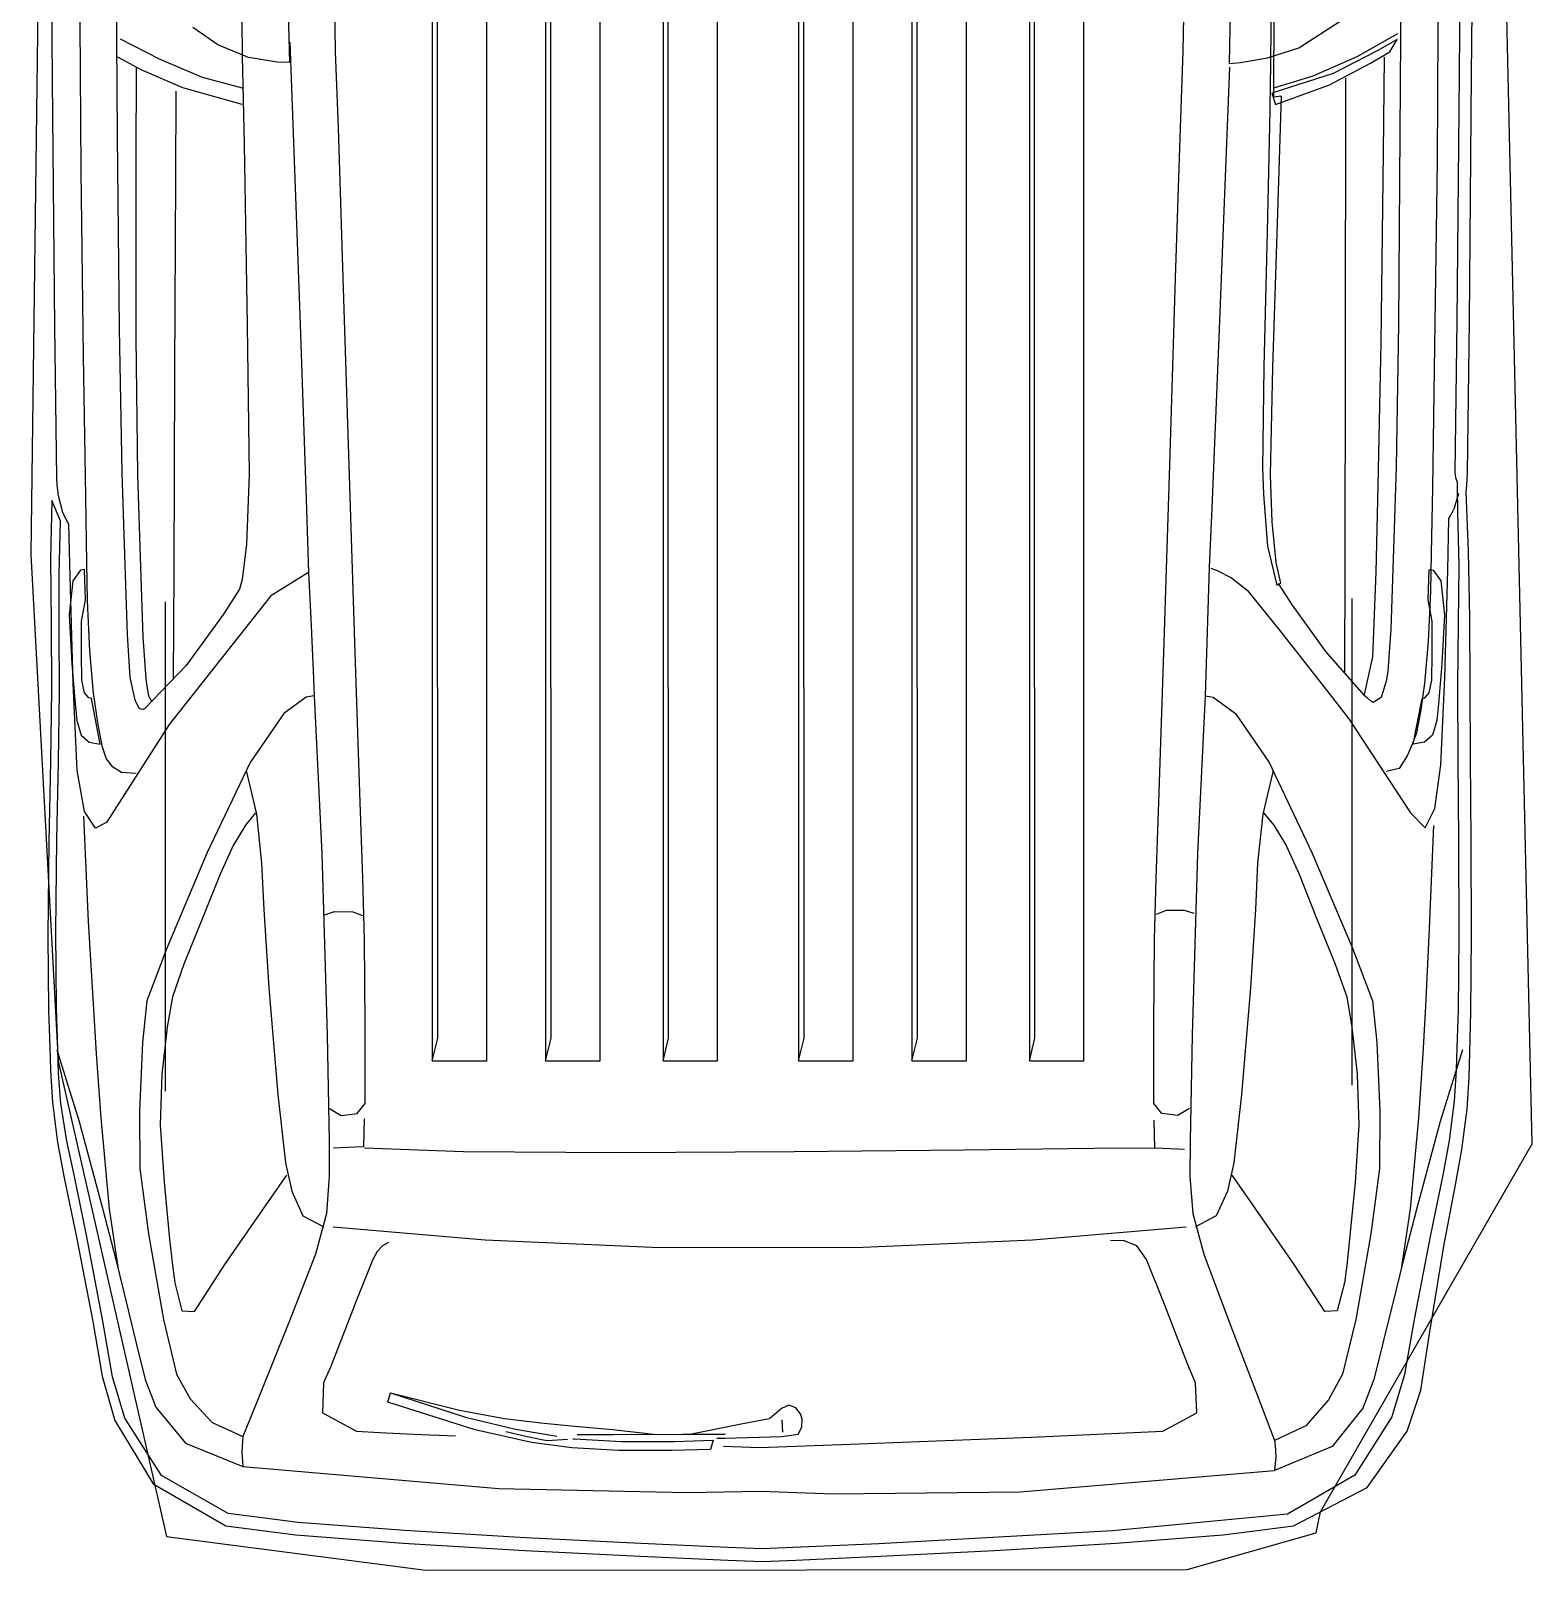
# Model space of a CAD drawing. Header units: millimetres. Extents: x 3923 to 4007, y 744 to 982.
# Drawn here: x 3949.426 to 3953.338, y 832.873 to 836.884 of the extents above; entities that cross this region are included whole.
import ezdxf

# ---------------------------------------------------------------- set-up
doc = ezdxf.new("R2010")
doc.units = ezdxf.units.MM
doc.header["$LTSCALE"] = 20
doc.layers.add('HIDROSSANITÁRIO', color=8, linetype='Continuous')

# ---------------------------------------------------------------- blocks, each defined once
blk = doc.blocks.new('Austin Mini dessus')
at = {"color": 8, "flags": 128}
for points in [[(2.1078, 3.7972), (1.9397, 3.7986)], [(2.4284, 3.7942), (2.1078, 3.7972)], [(2.6259, 3.7916), (2.4284, 3.7942)], [(2.6343, 3.7911), (2.6259, 3.7916)], [(2.642, 3.7903), (2.6343, 3.7911)], [(2.6551, 3.7981), (2.7306, 3.7997)], [(2.6814, 3.7868), (2.6551, 3.7981)], [(2.7306, 3.7997), (2.8147, 3.7991)], [(2.8147, 3.7991), (2.9021, 3.7984)], [(2.9021, 3.7984), (2.9944, 3.7997)], [(2.9944, 3.7997), (3.0997, 3.8021)], [(3.0966, 3.7917), (2.9951, 3.7894)], [(3.2164, 3.793), (3.0966, 3.7917)], [(3.0997, 3.8021), (3.2215, 3.8034)], [(3.316, 3.7921), (3.2164, 3.793)], [(3.2215, 3.8034), (3.3188, 3.8025)], [(3.3693, 3.7904), (3.316, 3.7921)], [(3.3188, 3.8025), (3.3675, 3.8008)], [(3.3675, 3.8008), (3.3972, 3.7998)], [(3.4015, 3.7895), (3.3693, 3.7904)], [(3.3706, 3.7916), (3.4639, 3.7624)], [(3.3972, 3.7998), (3.439, 3.7972)], [(3.439, 3.7972), (3.4912, 3.7905)], [(3.4912, 3.7905), (3.5375, 3.7819)], [(2.649, 3.7893), (2.642, 3.7903)], [(2.6704, 3.7837), (2.649, 3.7893)], [(2.6822, 3.7782), (2.6704, 3.7837)], [(2.7507, 3.7887), (2.6814, 3.7868)], [(2.6858, 3.7757), (2.6822, 3.7782)], [(2.7538, 3.7741), (2.6858, 3.7757)], [(2.7458, 3.7609), (2.7598, 3.7709)], [(2.8237, 3.7886), (2.7507, 3.7887)], [(2.8931, 3.7702), (2.7538, 3.7741)], [(2.7598, 3.7709), (2.8041, 3.7753)], [(2.8041, 3.7753), (2.8678, 3.772)], [(2.9048, 3.7882), (2.8237, 3.7886)], [(2.8678, 3.772), (2.9199, 3.7677)], [(2.9951, 3.7894), (2.9048, 3.7882)], [(3.4406, 3.7862), (3.4015, 3.7895)], [(3.4894, 3.7783), (3.4406, 3.7862)], [(3.5334, 3.7691), (3.4894, 3.7783)], [(3.5375, 3.7819), (3.6147, 3.7659)], [(1.9674, 3.7618), (2.2252, 3.7604)], [(2.2252, 3.7604), (2.4664, 3.7574)], [(2.4664, 3.7574), (2.6503, 3.7544)], [(2.6503, 3.7544), (2.7365, 3.753)], [(2.7365, 3.753), (2.7855, 3.7519)], [(2.7449, 3.7554), (2.7458, 3.7609)], [(2.7845, 3.7544), (2.7449, 3.7554)], [(2.8122, 3.7594), (2.7845, 3.7544)], [(2.7855, 3.7519), (2.851, 3.7488)], [(2.8551, 3.7596), (2.8122, 3.7594)], [(2.8891, 3.7588), (2.8551, 3.7596)], [(2.9053, 3.7556), (2.8891, 3.7588)], [(3.0069, 3.7651), (2.8931, 3.7702)], [(2.9118, 3.7497), (2.9053, 3.7556)], [(2.9199, 3.7677), (2.9416, 3.7655)], [(2.9416, 3.7655), (2.9606, 3.76)], [(2.9606, 3.76), (2.9698, 3.7493)], [(3.0599, 3.7557), (3.0069, 3.7651)], [(3.0819, 3.7412), (3.0599, 3.7557)], [(3.0661, 3.7568), (3.2036, 3.7505)], [(3.2036, 3.7505), (3.3106, 3.7441)], [(3.4639, 3.7624), (3.5784, 3.7316)], [(3.6119, 3.753), (3.5334, 3.7691)], [(3.7239, 3.7317), (3.6119, 3.753)], [(3.6147, 3.7659), (3.7245, 3.7448)], [(2.851, 3.7488), (2.9058, 3.7442)], [(2.9058, 3.7442), (2.9441, 3.7386)], [(2.913, 3.7465), (2.9118, 3.7497)], [(2.9725, 3.7349), (2.913, 3.7465)], [(2.9441, 3.7386), (2.9744, 3.7329)], [(2.9698, 3.7493), (2.9725, 3.7349)], [(2.9744, 3.7329), (2.9916, 3.7274)], [(3.0743, 3.7267), (3.0819, 3.7412)], [(3.3106, 3.7441), (3.3759, 3.7402)], [(3.3759, 3.7402), (3.4593, 3.7344)], [(3.4593, 3.7344), (3.5777, 3.7235)], [(3.5784, 3.7316), (3.6421, 3.7153)], [(3.7964, 3.7192), (3.7239, 3.7317)], [(3.7245, 3.7448), (3.7958, 3.7324)], [(3.7958, 3.7324), (3.8536, 3.716)], [(1.8979, 3.7134), (2.0543, 3.714)], [(2.0543, 3.714), (2.1798, 3.7129)], [(2.094, 3.6816), (2.0773, 3.7122)], [(2.1798, 3.7129), (2.4309, 3.7103)], [(2.4309, 3.7103), (2.6188, 3.7069)], [(2.9469, 3.6452), (3.0743, 3.7267)], [(2.9916, 3.7274), (3.001, 3.7198)], [(3.001, 3.7198), (3.0087, 3.7071)], [(3.5777, 3.7235), (3.6563, 3.7118)], [(3.6421, 3.7153), (3.6846, 3.7048)], [(3.8504, 3.7028), (3.7964, 3.7192)], [(3.8536, 3.716), (3.9358, 3.6662)], [(2.0537, 3.7091), (2.0796, 3.6584)], [(2.6188, 3.7069), (2.7259, 3.7034)], [(2.7259, 3.7034), (2.8298, 3.6998)], [(2.8298, 3.6998), (2.8852, 3.6963)], [(2.8852, 3.6963), (2.8995, 3.6935)], [(2.8995, 3.6935), (2.9148, 3.6898)], [(3.0087, 3.7071), (3.01, 3.6884)], [(3.6846, 3.7048), (3.7528, 3.688)], [(3.9251, 3.6552), (3.8504, 3.7028)], [(2.0918, 3.6884), (2.2083, 3.6887)], [(2.1175, 3.6272), (2.094, 3.6816)], [(2.2083, 3.6887), (2.4426, 3.6885)], [(2.4426, 3.6885), (2.6215, 3.6864)], [(2.6215, 3.6864), (2.7286, 3.6829)], [(2.7286, 3.6829), (2.8326, 3.6793)], [(2.8326, 3.6793), (2.8879, 3.6758)], [(2.8698, 3.6229), (2.9257, 3.6769)], [(2.8879, 3.6758), (2.8994, 3.674)], [(2.8994, 3.674), (2.9094, 3.6722)], [(2.9094, 3.6722), (2.9171, 3.6679)], [(2.9148, 3.6898), (2.9254, 3.6845)], [(2.9269, 3.6823), (2.9254, 3.6845)], [(2.9257, 3.6769), (2.9271, 3.6797)], [(2.9271, 3.6797), (2.9269, 3.6823)], [(3.2381, 3.6482), (3.3067, 3.6745)], [(3.3067, 3.6745), (3.361, 3.68)], [(3.361, 3.68), (3.4507, 3.6839)], [(3.4507, 3.6839), (3.525, 3.6834)], [(3.525, 3.6834), (3.6102, 3.6722)], [(3.6102, 3.6722), (3.7219, 3.6526)], [(3.7528, 3.688), (3.8, 3.6763)], [(3.8, 3.6763), (3.8361, 3.6624)], [(2.0796, 3.6584), (2.1036, 3.6021)], [(2.7871, 3.6502), (3.4246, 3.6502)], [(3.3411, 3.6477), (3.4025, 3.6546)], [(3.4025, 3.6546), (3.4682, 3.6568)], [(3.4682, 3.6568), (3.5432, 3.6518)], [(3.5432, 3.6518), (3.6174, 3.6446)], [(3.7219, 3.6526), (3.793, 3.6355)], [(3.8361, 3.6624), (3.8831, 3.6237)], [(3.9748, 3.5682), (3.9251, 3.6552)], [(3.9358, 3.6662), (3.9909, 3.5714)], [(2.1218, 3.6365), (2.2347, 3.637)], [(2.2347, 3.637), (2.4865, 3.6382)], [(2.4865, 3.6382), (2.7473, 3.6393)], [(2.7473, 3.6393), (2.8869, 3.6399)], [(2.7793, 3.5129), (2.9469, 3.6452)], [(3.1134, 3.5955), (3.2381, 3.6482)], [(3.2592, 3.6259), (3.3014, 3.6408)], [(3.3014, 3.6408), (3.3411, 3.6477)], [(3.6174, 3.6446), (3.651, 3.6408)], [(3.651, 3.6408), (3.6741, 3.6378)], [(3.6741, 3.6378), (3.7107, 3.6285)], [(3.793, 3.6355), (3.8251, 3.6178)], [(2.0615, 3.5818), (2.0389, 3.6143)], [(2.1391, 3.55), (2.1175, 3.6272)], [(2.8029, 3.5745), (2.8698, 3.6229)], [(3.1969, 3.6007), (3.2592, 3.6259)], [(3.7113, 3.6124), (3.6503, 3.5725)], [(3.7107, 3.6285), (3.7113, 3.6124)], [(3.8251, 3.6178), (3.8563, 3.5892)], [(3.8831, 3.6237), (3.9133, 3.5491)], [(2.1036, 3.6021), (2.1179, 3.5483)], [(2.9962, 3.5397), (3.1134, 3.5955)], [(3.1417, 3.5787), (3.1969, 3.6007)], [(2.0778, 3.5418), (2.0615, 3.5818)], [(2.7705, 3.5534), (2.8029, 3.5745)], [(3.1044, 3.562), (3.1417, 3.5787)], [(3.6503, 3.5725), (3.5724, 3.5187)], [(3.8563, 3.5892), (3.8742, 3.5491)], [(3.9909, 3.5714), (4.0023, 3.48)], [(1.8885, 3.5517), (2.0756, 3.55)], [(2.0756, 3.55), (2.1906, 3.5477)], [(2.712, 3.5443), (2.7579, 3.5502)], [(2.7579, 3.5502), (2.7705, 3.5534)], [(3.0778, 3.5457), (3.1044, 3.562)], [(3.8742, 3.5491), (3.8804, 3.5498)], [(3.8804, 3.5498), (3.8953, 3.5506)], [(3.8953, 3.5506), (3.9133, 3.5491)], [(3.9862, 3.4773), (3.9748, 3.5682)], [(2.0837, 3.5046), (2.0778, 3.5418)], [(2.1906, 3.5477), (2.4267, 3.5434)], [(2.4267, 3.5434), (2.6206, 3.5411)], [(2.6206, 3.5411), (2.712, 3.5443)], [(2.9326, 3.496), (2.9962, 3.5397)], [(3.0068, 3.545), (3.0636, 3.5315)], [(3.0618, 3.5326), (3.0778, 3.5457)], [(3.0636, 3.5315), (3.1275, 3.5247)], [(3.8253, 3.5293), (3.8742, 3.5491)], [(3.9133, 3.5491), (3.9421, 3.2156)], [(2.7489, 3.4635), (2.7793, 3.5129)], [(3.1275, 3.5247), (3.1878, 3.5219)], [(3.1878, 3.5219), (3.29, 3.5153)], [(3.29, 3.5153), (3.4288, 3.5036)], [(3.5724, 3.5187), (3.5339, 3.4917)], [(3.7236, 3.4885), (3.8253, 3.5293)], [(1.8885, 3.4935), (2.0844, 3.4883)], [(2.0844, 3.4883), (2.0837, 3.5046)], [(2.9113, 3.4668), (2.9326, 3.496)], [(3.4288, 3.5036), (3.5179, 3.4935)], [(3.5179, 3.4935), (3.5549, 3.4854)], [(2.0579, 3.4882), (2.4134, 3.475)], [(2.4134, 3.475), (2.6537, 3.4666)], [(3.5549, 3.4854), (3.5868, 3.4709)], [(3.5868, 3.4709), (3.6013, 3.4438)], [(3.6368, 3.4545), (3.7236, 3.4885)], [(3.9969, 3.3387), (3.9862, 3.4773)], [(4.0023, 3.48), (4.0132, 3.3405)], [(2.6537, 3.4666), (2.7489, 3.4635)], [(2.7489, 3.4635), (2.8086, 3.4608)], [(2.8086, 3.4608), (2.8767, 3.4577)], [(2.8767, 3.4577), (2.9092, 3.4563)], [(2.9092, 3.4563), (2.9113, 3.4668)], [(2.9092, 3.4563), (3.1149, 3.4465)], [(3.5836, 3.4404), (3.6368, 3.4545)], [(2.0699, 3.4284), (1.9786, 3.4297)], [(3.1149, 3.4465), (3.3513, 3.4394)], [(3.1945, 3.4428), (3.1904, 3.4299)], [(3.1904, 3.4299), (3.1906, 3.4059)], [(3.3513, 3.4394), (3.4895, 3.4367)], [(3.4471, 3.4365), (3.4563, 3.4213)], [(3.4895, 3.4367), (3.5356, 3.4366)], [(3.4982, 3.4219), (3.4986, 3.4312)], [(3.5356, 3.4366), (3.5836, 3.4404)], [(3.6013, 3.4314), (3.6181, 3.2335)], [(3.756, 3.4243), (3.7841, 3.435)], [(3.7841, 3.435), (3.8045, 3.444)], [(3.8045, 3.444), (3.8435, 3.4455)], [(3.8435, 3.4455), (3.8675, 3.4012)], [(2.1695, 3.4247), (2.0699, 3.4284)], [(2.3653, 3.4184), (2.1695, 3.4247)], [(2.6091, 3.4106), (2.3653, 3.4184)], [(2.8528, 3.4028), (2.6091, 3.4106)], [(3.4563, 3.4213), (3.4534, 3.4004)], [(3.4973, 3.4027), (3.4982, 3.4219)], [(3.6968, 3.4013), (3.756, 3.4243)], [(3.0481, 3.3965), (2.8528, 3.4028)], [(3.147, 3.3929), (3.0481, 3.3965)], [(3.2267, 3.3909), (3.147, 3.3929)], [(3.1906, 3.4059), (3.1955, 3.3932)], [(3.3378, 3.39), (3.2267, 3.3909)], [(3.4403, 3.3899), (3.3378, 3.39)], [(3.4534, 3.4004), (3.4403, 3.3899)], [(3.4605, 3.391), (3.4969, 3.3921)], [(3.4969, 3.3921), (3.4973, 3.4027)], [(3.4984, 3.3906), (3.5032, 3.2619)], [(3.6439, 3.38), (3.6968, 3.4013)], [(3.8675, 3.4012), (3.8692, 3.3713)], [(3.6261, 3.3671), (3.6334, 3.3741)], [(3.6334, 3.3741), (3.6439, 3.38)], [(3.8692, 3.3713), (3.8712, 3.3271)], [(3.6215, 3.3593), (3.6261, 3.3671)], [(3.8294, 3.3605), (3.8176, 3.3569)], [(3.8176, 3.3569), (3.8402, 3.2669)], [(3.8176, 3.3569), (3.8491, 3.259)], [(3.8656, 3.2467), (3.8294, 3.3605)], [(4.0064, 3.181), (3.9969, 3.3387)], [(4.0132, 3.3405), (4.0227, 3.1819)], [(3.8712, 3.3271), (3.8736, 3.2722)], [(1.521, 3.3024), (3.3849, 3.3024)], [(3.3552, 3.2953), (1.5269, 3.296)], [(3.3849, 3.3024), (3.3552, 3.2953)], [(3.3849, 3.3024), (3.3849, 3.2314)], [(3.5032, 3.2619), (3.5043, 3.0618)], [(3.8402, 3.2669), (3.8508, 3.2084)], [(3.8491, 3.259), (3.8648, 3.1939)], [(3.3849, 3.2314), (1.521, 3.2314)], [(3.6181, 3.2335), (3.6277, 3.0159)], [(3.8822, 3.1732), (3.8656, 3.2467)], [(3.9421, 3.2156), (3.9474, 2.9699)], [(3.8508, 3.2084), (3.8565, 3.1612)], [(3.8648, 3.1939), (3.8741, 3.1401)], [(3.868, 3.2065), (3.8741, 3.1805)], [(3.8741, 3.1805), (3.8782, 3.1603)], [(3.8893, 3.1208), (3.8822, 3.1732)], [(4.0139, 3.0308), (4.0064, 3.181)], [(4.0227, 3.1819), (4.0303, 3.0312)], [(1.521, 3.1548), (3.3849, 3.1548)], [(1.521, 3.1548), (3.3849, 3.1548)], [(3.3849, 3.1548), (3.3552, 3.1477)], [(3.3849, 3.1548), (3.3849, 3.0838)], [(3.8565, 3.1612), (3.8604, 3.1213)], [(3.8797, 3.1523), (3.8778, 3.1263)], [(3.8782, 3.1603), (3.8797, 3.1523)], [(3.3552, 3.1477), (1.5269, 3.1484)], [(3.8604, 3.1213), (3.8653, 3.0676)], [(3.8718, 3.1136), (3.8718, 3.0663)], [(3.8772, 3.1193), (3.8773, 3.1186)], [(3.8773, 3.1186), (3.8774, 3.1179)], [(3.8774, 3.1179), (3.8775, 3.1172)], [(3.8775, 3.1172), (3.8809, 3.056)], [(3.8927, 3.0595), (3.8893, 3.1208)], [(3.3849, 3.0838), (1.521, 3.0838)], [(3.5043, 3.0618), (3.503, 2.8311)], [(3.8653, 3.0676), (3.8715, 3.0137)], [(3.8718, 3.0663), (3.8715, 2.9763)], [(3.8809, 3.056), (3.8809, 2.9867)], [(3.8927, 2.9903), (3.8927, 3.0595)], [(4.019, 2.9175), (4.0139, 3.0308)], [(4.0303, 3.0312), (4.0353, 2.9173)], [(3.6277, 3.0159), (3.6279, 2.8795)], [(1.521, 3.0018), (3.3849, 3.0018)], [(1.521, 3.0017), (3.3849, 3.0017)], [(3.3552, 2.9947), (1.5269, 2.9954)], [(3.3849, 3.0017), (3.3552, 2.9947)], [(3.3849, 3.0018), (3.3849, 2.9307)], [(3.8911, 2.9399), (3.8927, 2.9903)], [(3.8717, 2.9689), (3.8581, 2.9022)], [(3.8715, 2.9763), (3.8713, 2.9207)], [(3.8809, 2.9867), (3.8793, 2.9363)], [(3.9474, 2.9699), (3.9456, 2.8742)], [(3.3849, 2.9307), (1.521, 2.9307)], [(3.8764, 2.9319), (3.8763, 2.9214)], [(3.8793, 2.9363), (3.8911, 2.9399)], [(3.8763, 2.9214), (3.8745, 2.8469)], [(3.8871, 2.9232), (3.8888, 2.876)], [(4.0208, 2.8728), (4.019, 2.9175)], [(4.0353, 2.9173), (4.0372, 2.8721)], [(3.8581, 2.9022), (3.8521, 2.8707)], [(3.6279, 2.8795), (3.6277, 2.7413)], [(3.8521, 2.8707), (3.8507, 2.8629)], [(3.8888, 2.876), (3.8844, 2.7575)], [(3.9456, 2.8742), (3.9489, 2.78)], [(4.0141, 2.7205), (4.0208, 2.8728)], [(4.0372, 2.8721), (4.0353, 2.829)], [(3.8378, 2.8476), (3.8458, 2.8564)], [(3.8458, 2.8564), (3.8507, 2.8629)], [(3.503, 2.8311), (3.5007, 2.6103)], [(3.8333, 2.8378), (3.8378, 2.8476)], [(3.8369, 2.8289), (3.8333, 2.8378)], [(3.8449, 2.8226), (3.8369, 2.8289)], [(3.8688, 2.8456), (3.8527, 2.8468)], [(3.8745, 2.8469), (3.8712, 2.8257)], [(4.0353, 2.829), (4.0303, 2.7187)], [(1.521, 2.8252), (3.3849, 2.8252)], [(1.521, 2.8252), (3.3849, 2.8252)], [(3.3552, 2.8181), (1.5269, 2.8188)], [(3.3849, 2.8252), (3.3552, 2.8181)], [(3.3849, 2.8252), (3.3849, 2.7542)], [(3.8518, 2.8207), (3.8449, 2.8226)], [(3.8621, 2.821), (3.8518, 2.8207)], [(3.8712, 2.8257), (3.8621, 2.821)], [(3.9489, 2.78), (3.9462, 2.5372)], [(3.3849, 2.7542), (1.521, 2.7542)], [(3.8844, 2.7575), (3.8754, 2.5224)], [(3.6277, 2.7413), (3.6181, 2.5203)], [(3.9974, 2.4164), (4.0141, 2.7205)], [(4.0303, 2.7187), (4.0227, 2.5701)], [(1.521, 2.6777), (3.3849, 2.6777)], [(1.521, 2.6776), (3.3849, 2.6776)], [(3.3552, 2.6705), (1.5269, 2.6712)], [(3.3849, 2.6776), (3.3552, 2.6705)], [(3.3849, 2.6777), (3.3849, 2.6066)], [(3.5007, 2.6103), (3.4987, 2.4401)], [(3.3849, 2.6066), (1.521, 2.6066)], [(4.0227, 2.5701), (4.0132, 2.4114)], [(3.9462, 2.5372), (3.9187, 2.2052)], [(1.521, 2.5246), (3.3849, 2.5246)], [(1.521, 2.5246), (3.3849, 2.5246)], [(3.3552, 2.5175), (1.5269, 2.5182)], [(3.3849, 2.5246), (3.3552, 2.5175)], [(3.3849, 2.5246), (3.3849, 2.4536)], [(3.6181, 2.5203), (3.6013, 2.3205)], [(3.8754, 2.5224), (3.8675, 2.3507)], [(3.3849, 2.4536), (1.521, 2.4536)], [(3.4987, 2.4401), (3.4984, 2.3614)], [(3.6192, 2.401), (3.619, 2.419)], [(3.9754, 2.1881), (3.9974, 2.4164)], [(4.0132, 2.4114), (4.0023, 2.272)], [(3.6261, 2.3848), (3.6192, 2.401)], [(3.6439, 2.372), (3.6261, 2.3848)], [(3.6968, 2.3507), (3.6439, 2.372)], [(2.8528, 2.3496), (2.6091, 2.3418)], [(3.0481, 2.356), (2.8528, 2.3496)], [(3.147, 2.3596), (3.0481, 2.356)], [(3.2267, 2.3616), (3.147, 2.3596)], [(3.189, 2.3226), (3.1892, 2.3465)], [(3.1892, 2.3465), (3.1942, 2.3592)], [(3.3378, 2.3625), (3.2267, 2.3616)], [(3.4403, 2.3625), (3.3378, 2.3625)], [(3.4534, 2.352), (3.4403, 2.3625)], [(3.4563, 2.3312), (3.4534, 2.352)], [(3.462, 2.3625), (3.4984, 2.3614)], [(3.4984, 2.3614), (3.4988, 2.3509)], [(3.4988, 2.3509), (3.4997, 2.3317)], [(3.756, 2.3277), (3.6968, 2.3507)], [(3.8675, 2.3507), (3.8435, 2.3065)], [(2.1695, 2.3277), (2.0699, 2.3241)], [(2.3653, 2.3341), (2.1695, 2.3277)], [(2.6091, 2.3418), (2.3653, 2.3341)], [(3.4471, 2.3159), (3.4563, 2.3312)], [(3.4997, 2.3317), (3.5002, 2.3223)], [(3.7841, 2.317), (3.756, 2.3277)], [(2.0699, 2.3241), (1.9786, 2.3223)], [(3.1149, 2.3055), (3.3513, 2.3125)], [(3.1931, 2.3097), (3.189, 2.3226)], [(3.3513, 2.3125), (3.4895, 2.3152)], [(3.4895, 2.3152), (3.5356, 2.3154)], [(3.5356, 2.3154), (3.5836, 2.3116)], [(3.5836, 2.3116), (3.6368, 2.2975)], [(3.5868, 2.2811), (3.6013, 2.3081)], [(3.8045, 2.308), (3.7841, 2.317)], [(3.8435, 2.3065), (3.8045, 2.308)], [(2.4428, 2.2777), (2.6647, 2.2869)], [(2.6647, 2.2869), (2.7418, 2.2903)], [(2.7418, 2.2903), (2.9092, 2.2957)], [(2.7431, 2.2881), (2.7462, 2.2798)], [(2.9092, 2.2957), (3.1149, 2.3055)], [(2.9092, 2.2957), (2.9113, 2.2851)], [(3.6368, 2.2975), (3.725, 2.2641)], [(2.0905, 2.2638), (2.4428, 2.2777)], [(2.7462, 2.2798), (2.7556, 2.2611)], [(2.9113, 2.2851), (2.9326, 2.256)], [(3.5179, 2.2584), (3.5549, 2.2666)], [(3.5549, 2.2666), (3.5868, 2.2811)], [(4.0023, 2.272), (3.9909, 2.1805)], [(1.881, 2.2603), (2.0858, 2.2644)], [(2.0844, 2.2494), (2.0784, 2.2142)], [(2.0858, 2.2644), (2.0844, 2.2494)], [(2.7556, 2.2611), (2.7718, 2.2409)], [(2.9326, 2.256), (2.9962, 2.2123)], [(3.29, 2.2366), (3.4288, 2.2483)], [(3.4288, 2.2483), (3.5179, 2.2584)], [(3.5724, 2.2333), (3.5339, 2.2602)], [(3.725, 2.2641), (3.8293, 2.2244)], [(2.7718, 2.2409), (2.8239, 2.1987)], [(3.0636, 2.2205), (3.1275, 2.2272)], [(3.1275, 2.2272), (3.1878, 2.23)], [(3.1878, 2.23), (3.29, 2.2366)], [(3.6503, 2.1795), (3.5724, 2.2333)], [(2.0035, 2.2094), (2.0815, 2.2103)], [(2.1294, 2.2062), (2.0102, 2.2055)], [(2.0784, 2.2142), (2.0651, 2.1737)], [(2.0815, 2.2103), (2.0895, 2.2105)], [(2.0895, 2.2105), (2.1118, 2.2109)], [(2.0987, 2.1289), (2.1242, 2.2089)], [(2.1021, 2.1554), (2.1177, 2.2065)], [(2.1118, 2.2109), (2.1463, 2.2115)], [(2.1242, 2.2089), (2.1389, 2.2041)], [(2.128, 2.1963), (2.1294, 2.2062)], [(2.1463, 2.2115), (2.305, 2.215)], [(2.4818, 2.2073), (2.2935, 2.2014)], [(2.305, 2.215), (2.4809, 2.219)], [(2.4809, 2.219), (2.6134, 2.2208)], [(2.6213, 2.2106), (2.4818, 2.2073)], [(2.6134, 2.2208), (2.6469, 2.2196)], [(2.6829, 2.2085), (2.6213, 2.2106)], [(2.6469, 2.2196), (2.7143, 2.2143)], [(2.7355, 2.2029), (2.6829, 2.2085)], [(2.7143, 2.2143), (2.7654, 2.2024)], [(2.9962, 2.2123), (3.1134, 2.1564)], [(3.0068, 2.207), (3.0636, 2.2205)], [(3.0618, 2.2194), (3.0778, 2.2063)], [(3.0778, 2.2063), (3.1044, 2.19)], [(3.8293, 2.2244), (3.8797, 2.2052)], [(2.1389, 2.2041), (2.1134, 2.1336)], [(2.2935, 2.2014), (2.128, 2.1963)], [(2.7627, 2.1969), (2.7355, 2.2029)], [(2.7654, 2.2024), (2.7627, 2.1969)], [(2.763, 2.2003), (2.7912, 2.1821)], [(2.8239, 2.1987), (2.9002, 2.139)], [(3.1044, 2.19), (3.1417, 2.1733)], [(3.8604, 2.1645), (3.8797, 2.2052)], [(3.8797, 2.2052), (3.8859, 2.2044)], [(3.8859, 2.2044), (3.9007, 2.2036)], [(3.8872, 2.13), (3.9187, 2.2052)], [(3.9007, 2.2036), (3.9187, 2.2052)], [(3.9249, 2.1008), (3.9754, 2.1881)], [(2.0651, 2.1737), (2.0297, 2.1186)], [(2.7912, 2.1821), (2.8517, 2.139)], [(3.1417, 2.1733), (3.1969, 2.1512)], [(3.7113, 2.1396), (3.6503, 2.1795)], [(3.9909, 2.1805), (3.9406, 2.0845)], [(2.0769, 2.098), (2.1021, 2.1554)], [(3.1134, 2.1564), (3.2381, 2.1037)], [(3.1969, 2.1512), (3.2592, 2.1261)], [(3.8265, 2.1348), (3.8604, 2.1645)], [(2.0692, 2.0713), (2.0987, 2.1289)], [(2.1134, 2.1336), (2.085, 2.08)], [(2.8517, 2.139), (2.9088, 2.0884)], [(2.9002, 2.139), (2.9394, 2.1086)], [(3.2592, 2.1261), (3.3014, 2.1112)], [(3.7107, 2.1235), (3.7113, 2.1396)], [(3.793, 2.1165), (3.8265, 2.1348)], [(3.8375, 2.0902), (3.8872, 2.13)], [(2.1047, 2.1129), (2.4742, 2.1134)], [(2.4742, 2.1134), (2.7383, 2.1137)], [(2.7383, 2.1137), (2.8794, 2.1139)], [(2.9394, 2.1086), (3.062, 2.0282)], [(3.3014, 2.1112), (3.3411, 2.1043)], [(3.5432, 2.1001), (3.6174, 2.1074)], [(3.6174, 2.1074), (3.651, 2.1112)], [(3.651, 2.1112), (3.6741, 2.1142)], [(3.6741, 2.1142), (3.7107, 2.1235)], [(3.7219, 2.0993), (3.793, 2.1165)], [(2.0471, 2.045), (2.0769, 2.098)], [(2.7825, 2.1047), (3.4166, 2.1047)], [(2.8587, 2.0775), (2.9076, 2.0883)], [(2.9122, 2.0845), (2.9088, 2.0884)], [(3.2381, 2.1037), (3.3067, 2.0774)], [(3.3411, 2.1043), (3.4025, 2.0974)], [(3.4025, 2.0974), (3.4682, 2.0952)], [(3.4682, 2.0952), (3.5432, 2.1001)], [(3.6102, 2.0798), (3.7219, 2.0993)], [(3.8, 2.0757), (3.8375, 2.0902)], [(3.8485, 2.0526), (3.9249, 2.1008)], [(2.0542, 2.0453), (2.0692, 2.0713)], [(2.085, 2.08), (2.0706, 2.0548)], [(2.2014, 2.0637), (2.4493, 2.0668)], [(2.4493, 2.0668), (2.6356, 2.0705)], [(2.6356, 2.0705), (2.7481, 2.0732)], [(2.7481, 2.0732), (2.8587, 2.0775)], [(2.8901, 2.0597), (2.9115, 2.0664)], [(2.9115, 2.0664), (2.9182, 2.0768)], [(2.9154, 2.0806), (2.9122, 2.0845)], [(2.9182, 2.0768), (2.9154, 2.0806)], [(3.3067, 2.0774), (3.361, 2.072)], [(3.361, 2.072), (3.4507, 2.0681)], [(3.4507, 2.0681), (3.525, 2.0686)], [(3.525, 2.0686), (3.6102, 2.0798)], [(3.7528, 2.064), (3.8, 2.0757)], [(3.9406, 2.0845), (3.8672, 2.0324)], [(2.0706, 2.0548), (2.0542, 2.0453)], [(2.0774, 2.0623), (2.2014, 2.0637)], [(2.4248, 2.0438), (2.6113, 2.0468)], [(2.6113, 2.0468), (2.7183, 2.0504)], [(2.7183, 2.0504), (2.8223, 2.0539)], [(2.8223, 2.0539), (2.8776, 2.0574)], [(2.8776, 2.0574), (2.8901, 2.0597)], [(3.0039, 2.0429), (3.008, 2.0596)], [(3.6421, 2.0366), (3.6846, 2.0471)], [(3.6846, 2.0471), (3.7528, 2.064)], [(3.7937, 2.0359), (3.8485, 2.0526)], [(1.8882, 2.0405), (2.0521, 2.0412)], [(2.0521, 2.0412), (2.1763, 2.0418)], [(2.1763, 2.0418), (2.4248, 2.0438)], [(2.9574, 2.0204), (2.9729, 2.0257)], [(2.9729, 2.0257), (2.9874, 2.0323)], [(2.9874, 2.0323), (3.0039, 2.0429)], [(3.062, 2.0282), (3.0814, 2.0091)], [(3.4593, 2.0176), (3.5777, 2.0285)], [(3.5777, 2.0285), (3.6563, 2.0402)], [(3.5784, 2.0204), (3.6421, 2.0366)], [(3.722, 2.0234), (3.7937, 2.0359)], [(3.8672, 2.0324), (3.8141, 2.0148)], [(2.8386, 2.0052), (2.8935, 2.0098)], [(2.8935, 2.0098), (2.9302, 2.0151)], [(2.9118, 2.0096), (2.9053, 2.0037)], [(2.913, 2.0128), (2.9118, 2.0096)], [(2.9725, 2.0244), (2.913, 2.0128)], [(2.9302, 2.0151), (2.9574, 2.0204)], [(2.9606, 1.9993), (2.9698, 2.01)], [(2.9698, 2.01), (2.9725, 2.0244)], [(3.0814, 2.0091), (3.0563, 1.9962)], [(3.2127, 2.0036), (3.3138, 2.0086)], [(3.3138, 2.0086), (3.3759, 2.0118)], [(3.3759, 2.0118), (3.4593, 2.0176)], [(3.4639, 1.9896), (3.5784, 2.0204)], [(3.6114, 2.0021), (3.722, 2.0234)], [(3.8141, 2.0148), (3.7404, 2.0035)], [(1.9551, 1.9922), (2.2129, 1.9935)], [(2.2129, 1.9935), (2.454, 1.9966)], [(2.454, 1.9966), (2.638, 1.9996)], [(2.638, 1.9996), (2.7242, 2.001)], [(2.7242, 2.001), (2.7732, 2.0021)], [(2.7845, 2.0049), (2.7449, 2.0039)], [(2.7449, 2.0039), (2.7458, 1.9984)], [(2.7458, 1.9984), (2.7598, 1.9884)], [(2.7598, 1.9884), (2.8041, 1.984)], [(2.7732, 2.0021), (2.8386, 2.0052)], [(2.8122, 1.9999), (2.7845, 2.0049)], [(2.8041, 1.984), (2.8678, 1.9873)], [(2.8551, 1.9997), (2.8122, 1.9999)], [(2.8891, 2.0005), (2.8551, 1.9997)], [(2.8678, 1.9873), (2.9199, 1.9916)], [(2.9993, 1.9886), (2.8855, 1.9835)], [(2.9053, 2.0037), (2.8891, 2.0005)], [(2.9199, 1.9916), (2.9416, 1.9938)], [(2.9416, 1.9938), (2.9606, 1.9993)], [(3.0563, 1.9962), (2.9993, 1.9886)], [(3.0784, 1.9981), (3.2127, 2.0036)], [(3.3706, 1.9603), (3.4639, 1.9896)], [(3.4886, 1.9776), (3.5337, 1.986)], [(3.5337, 1.986), (3.6114, 2.0021)], [(3.7404, 2.0035), (3.6262, 1.9845)], [(2.0998, 1.9648), (2.4205, 1.9678)], [(2.4205, 1.9678), (2.618, 1.9704)], [(2.618, 1.9704), (2.6248, 1.9694)], [(2.6248, 1.9694), (2.6309, 1.9675)], [(2.6309, 1.9675), (2.6377, 1.9674)], [(2.6377, 1.9674), (2.6698, 1.9667)], [(2.6644, 1.9706), (2.6452, 1.9652)], [(2.675, 1.9758), (2.6644, 1.9706)], [(2.6698, 1.9667), (2.7401, 1.9651)], [(2.6783, 1.978), (2.675, 1.9758)], [(2.7462, 1.9796), (2.6783, 1.978)], [(2.7401, 1.9651), (2.8147, 1.9659)], [(2.8855, 1.9835), (2.7462, 1.9796)], [(2.8147, 1.9659), (2.8968, 1.9668)], [(2.8968, 1.9668), (2.9905, 1.9663)], [(2.9905, 1.9663), (3.0983, 1.9654)], [(3.0983, 1.9654), (3.2215, 1.965)], [(3.2215, 1.965), (3.3188, 1.9659)], [(3.3188, 1.9659), (3.3675, 1.9676)], [(3.3675, 1.9676), (3.3972, 1.9685)], [(3.3972, 1.9685), (3.4375, 1.9711)], [(3.4375, 1.9711), (3.4886, 1.9776)], [(3.5466, 1.9696), (3.5003, 1.961)], [(3.6262, 1.9845), (3.5466, 1.9696)], [(1.9317, 1.9633), (2.0998, 1.9648)], [(2.1, 1.9484), (1.9317, 1.9469)], [(2.421, 1.9514), (2.1, 1.9484)], [(2.6186, 1.954), (2.421, 1.9514)], [(2.627, 1.9542), (2.6186, 1.954)], [(2.6353, 1.9546), (2.627, 1.9542)], [(2.6436, 1.9556), (2.6353, 1.9546)], [(2.7208, 1.9527), (2.6436, 1.9556)], [(2.808, 1.9509), (2.7208, 1.9527)], [(2.8968, 1.9503), (2.808, 1.9509)], [(2.9905, 1.9499), (2.8968, 1.9503)], [(3.0983, 1.949), (2.9905, 1.9499)], [(3.2215, 1.9486), (3.0983, 1.949)], [(3.3211, 1.9494), (3.2215, 1.9486)], [(3.3742, 1.9509), (3.3211, 1.9494)], [(3.4063, 1.9517), (3.3742, 1.9509)], [(3.448, 1.9543), (3.4063, 1.9517)], [(3.5003, 1.961), (3.448, 1.9543)]]:
    blk.add_lwpolyline(points, dxfattribs=at)

msp = doc.modelspace()

# ---------------------------------------------------------------- linework, layer by layer
at = {"layer": 'HIDROSSANITÁRIO', "color": 8, "elevation": 5.2524}
msp.add_lwpolyline([(3952.7862, 833.0252), (3953.338, 833.9838), (3953.2306, 838.7396), (3953.1747, 841.1416), (3952.9686, 841.854), (3951.5911, 842.0982), (3950.6451, 842.0749), (3949.997, 841.8689), (3949.6504, 841.6389), (3949.4843, 840.0642), (3949.4261, 835.5197), (3949.497, 834.1993), (3949.7797, 832.9613), (3950.4555, 832.8731), (3952.439, 832.8745), (3952.7747, 832.9706), (3952.7862, 833.0252)], dxfattribs=at)

# ---------------------------------------------------------------- block references
at = {"layer": 'HIDROSSANITÁRIO', "color": 8, "xscale": -2, "yscale": 2, "zscale": 2, "rotation": 90}
msp.add_blockref('Austin Mini dessus', (3957.077, 840.9701, 5.2524), dxfattribs=at)

doc.saveas('drawing.dxf')
